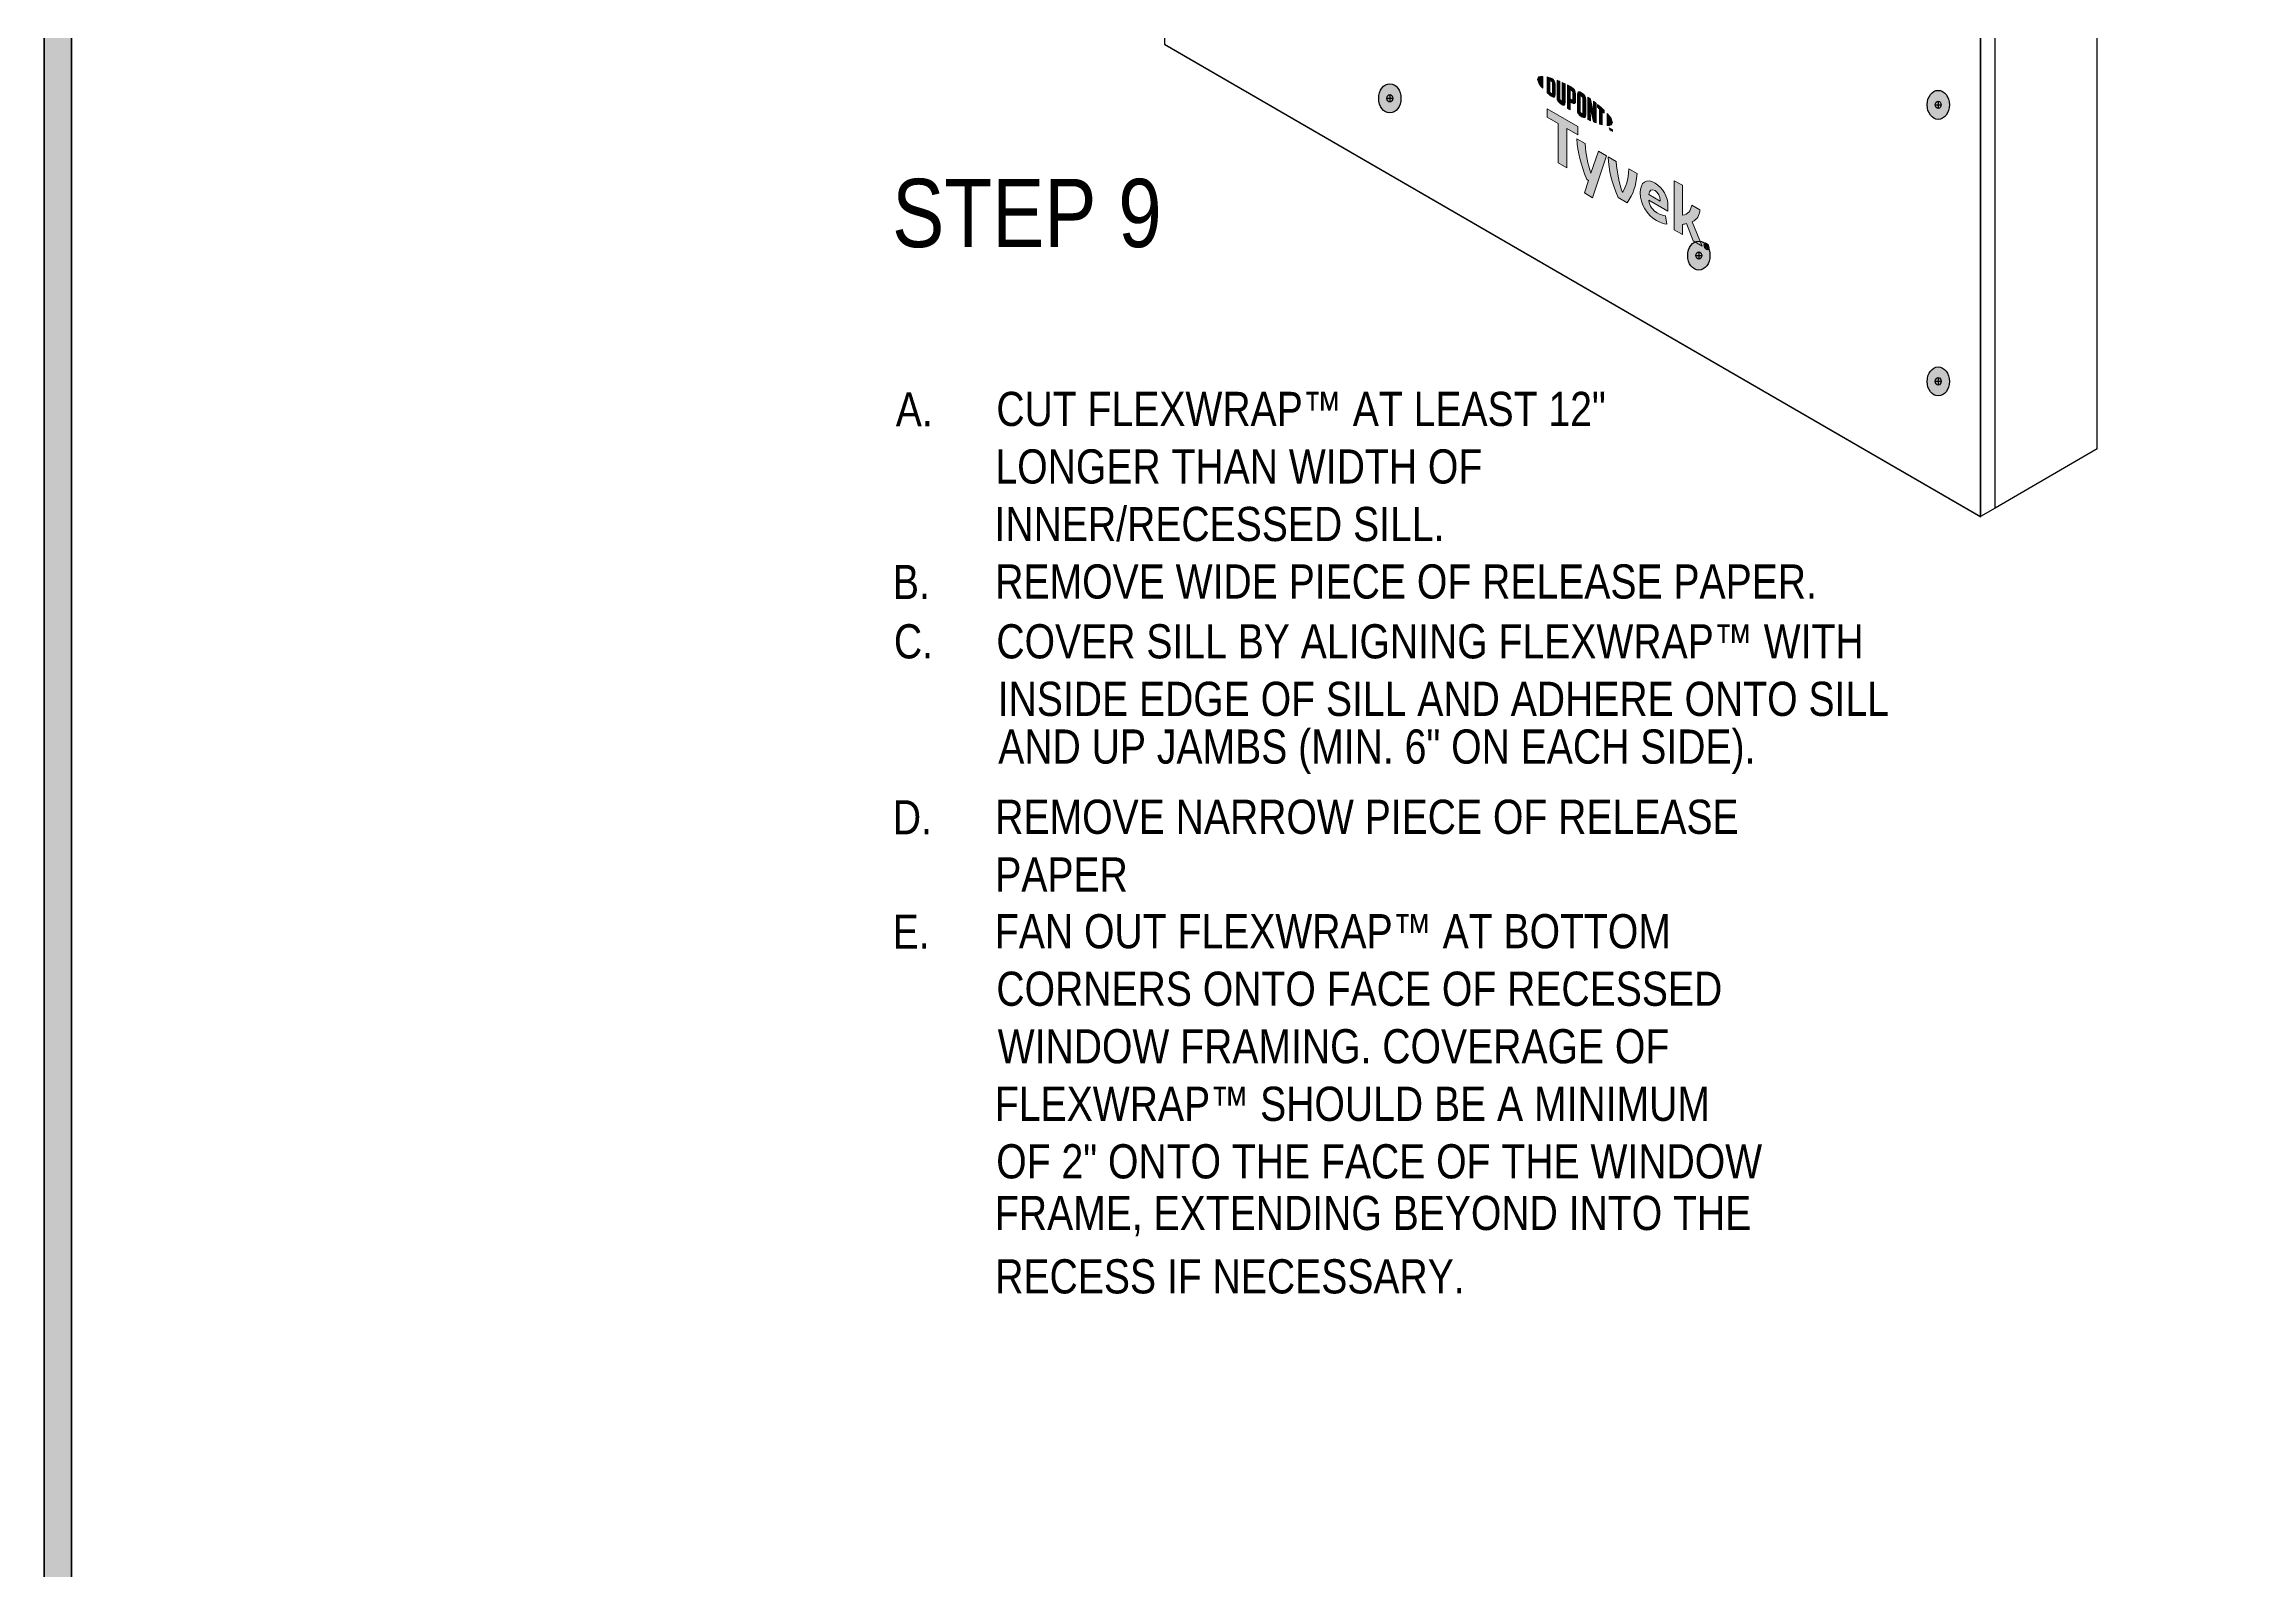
# Model space of a CAD drawing. Extents: x -1328 to 5679, y -4611 to 1603.
# Drawn here: x -1304 to -576, y 367 to 870 of the extents above; entities that cross this region are included whole.
import ezdxf

# ---------------------------------------------------------------- set-up
doc = ezdxf.new("R2010")
doc.units = 0
doc.header["$MEASUREMENT"] = 0
for name, color, linetype, lineweight in [('.ATI-TEXT_1', 7, 'Continuous', 0), ('G-ANNO-TTLB', 7, 'Continuous', 0), ('TYVEK', 7, 'Continuous', 0), ('X-REF - TRACED', 7, 'Continuous', 0)]:
    doc.layers.add(name, color=color, linetype=linetype, lineweight=lineweight)

# ---------------------------------------------------------------- blocks, each defined once
blk = doc.blocks.new('Block_27')
at = {"layer": '.ATI-TEXT_1', "char_height": 0.2, "attachment_point": 7}
for s, insert in [('\\C18;\\c0;\\FArial Narrow|b0|i0|c1;\\H11.251642;\\W1.000000;A.', (-1022.95, 743.99)), ('\\C18;\\c0;\\FArial Narrow|b0|i0|c1;\\H11.251642;\\W1.000000;CUT FLEXWRAP™ AT LEAST 12"', (-989.81, 743.99)), ('\\C18;\\c0;\\FArial Narrow|b0|i0|c1;\\H11.251642;\\W1.000000;LONGER THAN WIDTH OF', (-990.11, 725.03)), ('\\C18;\\c0;\\FArial Narrow|b0|i0|c1;\\H11.251642;\\W1.000000;INNER/RECESSED SILL.', (-990.42, 706.08)), ('\\C18;\\c0;\\FArial Narrow|b0|i0|c1;\\H11.251642;\\W1.000000;B.', (-1023.9, 687.13)), ('\\C18;\\c0;\\FArial Narrow|b0|i0|c1;\\H11.251642;\\W1.000000;REMOVE WIDE PIECE OF RELEASE PAPER.', (-990.18, 687.13)), ('\\C18;\\c0;\\FArial Narrow|b0|i0|c1;\\H11.251642;\\W1.000000;C.', (-1023.56, 667.42)), ('\\C18;\\c0;\\FArial Narrow|b0|i0|c1;\\H11.251642;\\W1.000000;COVER SILL BY ALIGNING FLEXWRAP™ WITH', (-989.81, 667.42)), ('\\C18;\\c0;\\FArial Narrow|b0|i0|c1;\\H11.251642;\\W1.000000;INSIDE EDGE OF SILL AND ADHERE ONTO SILL ', (-989.37, 648.47)), ('\\C18;\\c0;\\FArial Narrow|b0|i0|c1;\\H11.251642;\\W1.000000;AND UP JAMBS (MIN. 6" ON EACH SIDE).', (-989.19, 629.52)), ('\\C18;\\c0;\\FArial Narrow|b0|i0|c1;\\H11.251642;\\W1.000000;D.', (-1023.92, 609.61)), ('\\C18;\\c0;\\FArial Narrow|b0|i0|c1;\\H11.251642;\\W1.000000;REMOVE NARROW PIECE OF RELEASE', (-990.18, 609.61)), ('\\C18;\\c0;\\FArial Narrow|b0|i0|c1;\\H11.251642;\\W1.000000;PAPER', (-990.18, 590.76)), ('\\C18;\\c0;\\FArial Narrow|b0|i0|c1;\\H11.251642;\\W1.000000;E.', (-1023.97, 571.91)), ('\\C18;\\c0;\\FArial Narrow|b0|i0|c1;\\H11.251642;\\W1.000000;FAN OUT FLEXWRAP™ AT BOTTOM', (-990.28, 571.91)), ('\\C18;\\c0;\\FArial Narrow|b0|i0|c1;\\H11.251642;\\W1.000000;CORNERS ONTO FACE OF RECESSED', (-989.81, 552.96)), ('\\C18;\\c0;\\FArial Narrow|b0|i0|c1;\\H11.251642;\\W1.000000;WINDOW FRAMING. COVERAGE OF', (-989.37, 534.01)), ('\\C18;\\c0;\\FArial Narrow|b0|i0|c1;\\H11.251642;\\W1.000000;FLEXWRAP™ SHOULD BE A MINIMUM', (-990.28, 515.05)), ('\\C18;\\c0;\\FArial Narrow|b0|i0|c1;\\H11.251642;\\W1.000000;OF 2" ONTO THE FACE OF THE WINDOW', (-989.85, 496.1)), ('\\C18;\\c0;\\FArial Narrow|b0|i0|c1;\\H11.251642;\\W1.000000;FRAME, EXTENDING BEYOND INTO THE', (-990.28, 477.15)), ('\\C18;\\c0;\\FArial Narrow|b0|i0|c1;\\H11.251642;\\W1.000000;RECESS IF NECESSARY.', (-990.18, 458.2))]:
    blk.add_mtext(s, dxfattribs=dict(at, insert=insert))
blk = doc.blocks.new('Block_82')
at = {"layer": 'TYVEK', "true_color": 0x003b71, "transparency": 33554687}
h = blk.add_hatch(color=156, dxfattribs=at)
h.dxf.hatch_style = 2
edge = h.paths.add_edge_path()
edge.add_ellipse((-925.89, 1250.2), major_axis=(0, 4.78), ratio=0.766948, start_angle=0, end_angle=360)
h = blk.add_hatch(color=156, dxfattribs=at)
h.dxf.hatch_style = 2
edge = h.paths.add_edge_path()
edge.add_ellipse((-860.18, 1218.87), major_axis=(0, 4.78), ratio=0.766948, start_angle=0, end_angle=360)
h = blk.add_hatch(color=156, dxfattribs=at)
h.dxf.hatch_style = 2
edge = h.paths.add_edge_path()
edge.add_ellipse((-925.89, 1159.15), major_axis=(0, 4.78), ratio=0.766948, start_angle=0, end_angle=360)
h = blk.add_hatch(color=156, dxfattribs=at)
h.dxf.hatch_style = 2
edge = h.paths.add_edge_path()
edge.add_ellipse((-758.38, 1164.45), major_axis=(0, 4.78), ratio=0.766948, start_angle=0, end_angle=360)
h = blk.add_hatch(color=156, dxfattribs=at)
h.dxf.hatch_style = 2
edge = h.paths.add_edge_path()
edge.add_ellipse((-679.51, 1123.12), major_axis=(0, 4.78), ratio=0.766948, start_angle=0, end_angle=360)
h = blk.add_hatch(color=156, dxfattribs=at)
h.dxf.hatch_style = 2
edge = h.paths.add_edge_path()
edge.add_ellipse((-925.89, 1068.07), major_axis=(0, 4.78), ratio=0.766948, start_angle=0, end_angle=360)
h = blk.add_hatch(color=156, dxfattribs=at)
h.dxf.hatch_style = 2
edge = h.paths.add_edge_path()
edge.add_ellipse((-679.51, 1032.07), major_axis=(0, 4.78), ratio=0.766948, start_angle=0, end_angle=360)
h = blk.add_hatch(color=156, dxfattribs=at)
h.dxf.hatch_style = 2
edge = h.paths.add_edge_path()
edge.add_ellipse((-925.89, 977.02), major_axis=(0, 4.78), ratio=0.766948, start_angle=0, end_angle=360)
h = blk.add_hatch(color=156, dxfattribs=at)
h.dxf.hatch_style = 2
edge = h.paths.add_edge_path()
edge.add_ellipse((-679.51, 940.99), major_axis=(0, 4.78), ratio=0.766948, start_angle=0, end_angle=360)
h = blk.add_hatch(color=156, dxfattribs=at)
h.dxf.hatch_style = 2
edge = h.paths.add_edge_path()
edge.add_ellipse((-925.89, 885.91), major_axis=(0, 4.78), ratio=0.766948, start_angle=0, end_angle=360)
h = blk.add_hatch(color=156, dxfattribs=at)
h.dxf.hatch_style = 2
edge = h.paths.add_edge_path()
edge.add_ellipse((-860.18, 852.09), major_axis=(0, 4.78), ratio=0.766948, start_angle=0, end_angle=360)
h = blk.add_hatch(color=156, dxfattribs=at)
h.dxf.hatch_style = 2
edge = h.paths.add_edge_path()
edge.add_ellipse((-679.51, 849.94), major_axis=(0, 4.78), ratio=0.766948, start_angle=0, end_angle=360)
h = blk.add_hatch(color=156, dxfattribs=at)
h.dxf.hatch_style = 2
edge = h.paths.add_edge_path()
edge.add_ellipse((-758.38, 800.28), major_axis=(0, 4.78), ratio=0.766948, start_angle=0, end_angle=360)
h = blk.add_hatch(color=156, dxfattribs=at)
h.dxf.hatch_style = 2
edge = h.paths.add_edge_path()
edge.add_ellipse((-679.51, 758.83), major_axis=(0, 4.78), ratio=0.766948, start_angle=0, end_angle=360)
at = {"layer": 'TYVEK', "color": 18, "lineweight": 25, "true_color": 0x080808}
for p, q in [((-925.89, 1251.46), (-925.89, 1248.99)), ((-926.86, 1250.23), (-924.92, 1250.23)), ((-861.15, 1218.9), (-859.2, 1218.9)), ((-860.18, 1220.14), (-860.18, 1217.67)), ((-759.36, 1164.48), (-757.41, 1164.48)), ((-758.38, 1165.72), (-758.38, 1163.25)), ((-925.89, 1160.41), (-925.89, 1157.94)), ((-679.51, 1124.38), (-679.51, 1121.92)), ((-925.89, 1069.33), (-925.89, 1066.86)), ((-926.86, 1068.1), (-924.92, 1068.1)), ((-679.51, 1033.33), (-679.51, 1030.87)), ((-926.86, 977.05), (-924.92, 977.05)), ((-925.89, 978.28), (-925.89, 975.82)), ((-680.48, 941.02), (-678.53, 941.02)), ((-679.51, 942.26), (-679.51, 939.79)), ((-926.86, 885.94), (-924.92, 885.94)), ((-925.89, 887.18), (-925.89, 884.71)), ((-861.15, 852.12), (-859.2, 852.12)), ((-860.18, 853.35), (-860.18, 850.89)), ((-679.51, 851.21), (-679.51, 848.74)), ((-680.48, 849.97), (-678.53, 849.97)), ((-759.36, 800.31), (-757.41, 800.31)), ((-758.38, 801.54), (-758.38, 799.07)), ((-680.48, 758.86), (-678.53, 758.86)), ((-679.51, 760.1), (-679.51, 757.63))]:
    blk.add_line(p, q, dxfattribs=at)
at = {"layer": 'TYVEK', "color": 18, "lineweight": 25, "true_color": 0x000000}
blk.add_line((-680.48, 1123.15), (-678.53, 1123.15), dxfattribs=at)
at = {"layer": 'TYVEK', "color": 33, "lineweight": 25, "true_color": 0xcc9966}
for points in [[(-680.02, 1127.48)], [(-926.4, 1072.49)], [(-930.07, 1067.71)], [(-930.07, 976.69)], [(-926.4, 971.91)]]:
    blk.add_lwpolyline(points, dxfattribs=at)
at = {"layer": 'TYVEK', "color": 18, "lineweight": 25, "true_color": 0x000000}
for centre, major_axis, ratio in [((-925.89, 1250.2), (0, 4.78), 0.766948), ((-860.18, 1218.87), (0, 4.78), 0.766948), ((-925.89, 1159.15), (0, 4.78), 0.766948), ((-758.38, 1164.45), (0, 4.78), 0.766948), ((-679.51, 1123.12), (0, 4.78), 0.766948), ((-679.51, 1123.15), (0, 1.23), 0.788846), ((-925.89, 1068.07), (0, 4.78), 0.766948), ((-679.51, 1032.07), (0, 4.78), 0.766948), ((-925.89, 977.02), (0, 4.78), 0.766948), ((-679.51, 940.99), (0, 4.78), 0.766948), ((-925.89, 885.91), (0, 4.78), 0.766948), ((-860.18, 852.09), (0, 4.78), 0.766948), ((-679.51, 849.94), (0, 4.78), 0.766948), ((-758.38, 800.28), (0, 4.78), 0.766948), ((-679.51, 758.83), (0, 4.78), 0.766948)]:
    blk.add_ellipse(centre, major_axis=major_axis, ratio=ratio, dxfattribs=at)
at = {"layer": 'TYVEK', "color": 18, "lineweight": 25, "true_color": 0x080808}
for centre in [(-925.89, 1250.23), (-860.18, 1218.9), (-758.38, 1164.48), (-925.89, 1159.18), (-925.89, 1068.1), (-679.51, 1032.1), (-925.89, 977.05), (-679.51, 941.02), (-925.89, 885.94), (-860.18, 852.12), (-679.51, 849.97), (-758.38, 800.31), (-679.51, 758.86)]:
    blk.add_ellipse(centre, major_axis=(0, 1.23), ratio=0.788846, dxfattribs=at)
blk = doc.blocks.new('Block_401')
at = {"layer": 'X-REF - TRACED', "true_color": 0x848484, "transparency": 33554687}
h = blk.add_hatch(color=252, dxfattribs=at)
h.dxf.hatch_style = 2
edge = h.paths.add_edge_path()
edge.add_spline(control_points=[(-811.48, 858.35), (-811.48, 857.63), (-810.87, 856.6), (-809.8, 855.4), (-809.8, 855.4), (-809.8, 859.34), (-809.8, 859.34), (-810.87, 859.38), (-811.48, 859.06), (-811.48, 858.35)], knot_values=[0, 0, 0, 0, 1, 1, 1, 2, 2, 2, 3, 3, 3, 3], degree=3, periodic=0)
h = blk.add_hatch(color=252, dxfattribs=at)
h.dxf.hatch_style = 2
edge = h.paths.add_edge_path()
edge.add_spline(control_points=[(-806.6, 853.92), (-806.6, 853.61), (-806.76, 853.61), (-806.95, 853.71), (-807.09, 853.8), (-807.32, 853.99), (-807.51, 854.16), (-807.51, 854.16), (-807.51, 857.93), (-807.51, 857.93), (-807.32, 857.88), (-807.09, 857.81), (-806.95, 857.72), (-806.76, 857.61), (-806.6, 857.42), (-806.6, 857.12), (-806.6, 857.12), (-806.6, 853.92), (-806.6, 853.92)], knot_values=[0, 0, 0, 0, 1, 1, 1, 2, 2, 2, 3, 3, 3, 4, 4, 4, 5, 5, 5, 6, 6, 6, 6], degree=3, periodic=0)
edge = h.paths.add_edge_path()
edge.add_spline(control_points=[(-806.82, 858.64), (-807.12, 858.81), (-807.55, 858.95), (-808.33, 859.13), (-808.33, 859.13), (-808.33, 853.9), (-808.33, 853.9), (-807.64, 853.27), (-807.12, 852.83), (-806.82, 852.66), (-806.14, 852.26), (-805.75, 852.52), (-805.75, 853.29), (-805.75, 853.29), (-805.75, 856.76), (-805.75, 856.76), (-805.75, 857.53), (-806.14, 858.24), (-806.82, 858.64)], knot_values=[0, 0, 0, 0, 1, 1, 1, 2, 2, 2, 3, 3, 3, 4, 4, 4, 5, 5, 5, 6, 6, 6, 6], degree=3, periodic=0)
h = blk.add_hatch(color=252, dxfattribs=at)
h.dxf.hatch_style = 2
edge = h.paths.add_edge_path()
edge.add_spline(control_points=[(-803.36, 851.43), (-803.36, 851.13), (-803.45, 850.99), (-803.78, 851.23), (-804.1, 851.46), (-804.19, 851.67), (-804.19, 852.02), (-804.19, 852.02), (-804.19, 857.71), (-804.19, 857.71), (-804.4, 857.81), (-804.88, 858.01), (-805.08, 858.09), (-805.08, 858.09), (-805.08, 852.34), (-805.08, 852.34), (-805.08, 851.42), (-804.7, 850.84), (-803.78, 850.19), (-802.93, 849.59), (-802.42, 849.78), (-802.42, 850.8), (-802.42, 850.8), (-802.42, 856.88), (-802.42, 856.88), (-802.59, 856.97), (-803.17, 857.24), (-803.36, 857.33), (-803.36, 857.33), (-803.36, 851.43), (-803.36, 851.43)], knot_values=[0, 0, 0, 0, 1, 1, 1, 2, 2, 2, 3, 3, 3, 4, 4, 4, 5, 5, 5, 6, 6, 6, 7, 7, 7, 8, 8, 8, 9, 9, 9, 10, 10, 10, 10], degree=3, periodic=0)
h = blk.add_hatch(color=252, dxfattribs=at)
h.dxf.hatch_style = 2
edge = h.paths.add_edge_path()
edge.add_spline(control_points=[(-799.94, 851.96), (-799.94, 851.63), (-800.04, 851.52), (-800.42, 851.74), (-800.42, 851.74), (-800.75, 851.93), (-800.75, 851.93), (-800.75, 851.93), (-800.75, 854.95), (-800.75, 854.95), (-800.6, 854.87), (-800.52, 854.83), (-800.44, 854.78), (-800.02, 854.54), (-799.94, 854.31), (-799.94, 853.97), (-799.94, 853.97), (-799.94, 851.96), (-799.94, 851.96)], knot_values=[0, 0, 0, 0, 1, 1, 1, 2, 2, 2, 3, 3, 3, 4, 4, 4, 5, 5, 5, 6, 6, 6, 6], degree=3, periodic=0)
edge = h.paths.add_edge_path()
edge.add_spline(control_points=[(-800.38, 855.81), (-800.54, 855.91), (-801.14, 856.23), (-801.69, 856.51), (-801.69, 856.51), (-801.69, 848.85), (-801.69, 848.85), (-801.5, 848.73), (-801.01, 848.42), (-800.75, 848.26), (-800.75, 848.26), (-800.75, 850.86), (-800.75, 850.86), (-800.75, 850.86), (-800.38, 850.65), (-800.38, 850.65), (-799.4, 850.09), (-798.99, 850.36), (-798.99, 851.33), (-798.99, 851.33), (-798.99, 853.58), (-798.99, 853.58), (-798.99, 854.54), (-799.45, 855.28), (-800.38, 855.81)], knot_values=[0, 0, 0, 0, 1, 1, 1, 2, 2, 2, 3, 3, 3, 4, 4, 4, 5, 5, 5, 6, 6, 6, 7, 7, 7, 8, 8, 8, 8], degree=3, periodic=0)
h = blk.add_hatch(color=252, dxfattribs=at)
h.dxf.hatch_style = 2
edge = h.paths.add_edge_path()
edge.add_spline(control_points=[(-796.59, 847.35), (-796.59, 847.05), (-796.67, 846.94), (-797.01, 847.12), (-797.35, 847.31), (-797.44, 847.53), (-797.44, 847.84), (-797.44, 847.84), (-797.44, 852.61), (-797.44, 852.61), (-797.44, 852.93), (-797.35, 853.05), (-797.01, 852.84), (-796.67, 852.64), (-796.59, 852.42), (-796.59, 852.12), (-796.59, 852.12), (-796.59, 847.35), (-796.59, 847.35)], knot_values=[0, 0, 0, 0, 1, 1, 1, 2, 2, 2, 3, 3, 3, 4, 4, 4, 5, 5, 5, 6, 6, 6, 6], degree=3, periodic=0)
edge = h.paths.add_edge_path()
edge.add_spline(control_points=[(-797.01, 853.91), (-797.88, 854.46), (-798.39, 854.32), (-798.39, 853.31), (-798.39, 853.31), (-798.39, 848.3), (-798.39, 848.3), (-798.39, 847.24), (-797.92, 846.53), (-797.01, 846.05), (-796.11, 845.57), (-795.64, 845.69), (-795.64, 846.82), (-795.64, 846.82), (-795.64, 851.6), (-795.64, 851.6), (-795.64, 852.68), (-796.06, 853.31), (-797.01, 853.91)], knot_values=[0, 0, 0, 0, 1, 1, 1, 2, 2, 2, 3, 3, 3, 4, 4, 4, 5, 5, 5, 6, 6, 6, 6], degree=3, periodic=0)
h = blk.add_hatch(color=252, dxfattribs=at)
h.dxf.hatch_style = 2
edge = h.paths.add_edge_path()
edge.add_spline(control_points=[(-793.04, 847.35), (-793.04, 847.35), (-794.08, 851.84), (-794.08, 851.84), (-794.36, 852.05), (-794.7, 852.29), (-794.96, 852.47), (-794.96, 852.47), (-794.96, 845.13), (-794.96, 845.13), (-794.78, 845.04), (-794.31, 844.83), (-794.06, 844.72), (-794.06, 844.72), (-794.14, 849.09), (-794.14, 849.09), (-794.14, 849.09), (-793.04, 844.3), (-793.04, 844.3), (-792.8, 844.21), (-792.46, 844.08), (-792.23, 844), (-792.23, 844), (-792.23, 850.45), (-792.23, 850.45), (-792.47, 850.64), (-792.9, 850.97), (-793.1, 851.12), (-793.1, 851.12), (-793.04, 847.35), (-793.04, 847.35)], knot_values=[0, 0, 0, 0, 1, 1, 1, 2, 2, 2, 3, 3, 3, 4, 4, 4, 5, 5, 5, 6, 6, 6, 7, 7, 7, 8, 8, 8, 9, 9, 9, 10, 10, 10, 10], degree=3, periodic=0)
h = blk.add_hatch(color=252, dxfattribs=at)
h.dxf.hatch_style = 2
edge = h.paths.add_edge_path()
edge.add_spline(control_points=[(-791.77, 849.05), (-791.54, 848.87), (-791.31, 848.69), (-791.09, 848.5), (-791.09, 848.5), (-791.09, 843.62), (-791.09, 843.62), (-790.88, 843.56), (-790.5, 843.45), (-790.25, 843.39), (-790.25, 843.39), (-790.25, 847.79), (-790.25, 847.79), (-790, 847.57), (-789.77, 847.37), (-789.56, 847.18), (-789.56, 847.18), (-789.56, 848.12), (-789.56, 848.12), (-790.23, 848.77), (-790.94, 849.4), (-791.77, 850.08), (-791.77, 850.08), (-791.77, 849.05), (-791.77, 849.05)], knot_values=[0, 0, 0, 0, 1, 1, 1, 2, 2, 2, 3, 3, 3, 4, 4, 4, 5, 5, 5, 6, 6, 6, 7, 7, 7, 8, 8, 8, 8], degree=3, periodic=0)
h = blk.add_hatch(color=252, dxfattribs=at)
h.dxf.hatch_style = 2
edge = h.paths.add_edge_path()
edge.add_spline(control_points=[(-786.88, 844.14), (-786.88, 843.42), (-787.49, 843.1), (-788.56, 843.13), (-788.56, 843.13), (-788.56, 847.08), (-788.56, 847.08), (-787.49, 845.88), (-786.88, 844.86), (-786.88, 844.14)], knot_values=[0, 0, 0, 0, 1, 1, 1, 2, 2, 2, 3, 3, 3, 3], degree=3, periodic=0)
h = blk.add_hatch(color=252, dxfattribs=at)
h.dxf.hatch_style = 2
edge = h.paths.add_edge_path()
edge.add_spline(control_points=[(-787.37, 842.06), (-787.37, 842.06), (-787.27, 842), (-787.27, 842), (-787.27, 842), (-787.12, 841.64), (-787.12, 841.64), (-787.12, 841.64), (-786.97, 841.82), (-786.97, 841.82), (-786.97, 841.82), (-786.88, 841.77), (-786.88, 841.77), (-786.88, 841.77), (-786.88, 841.2), (-786.88, 841.2), (-786.88, 841.2), (-786.97, 841.25), (-786.97, 841.25), (-786.97, 841.25), (-786.97, 841.66), (-786.97, 841.66), (-786.97, 841.66), (-787.12, 841.47), (-787.12, 841.47), (-787.12, 841.47), (-787.13, 841.48), (-787.13, 841.48), (-787.13, 841.48), (-787.28, 841.84), (-787.28, 841.84), (-787.28, 841.84), (-787.28, 841.43), (-787.28, 841.43), (-787.28, 841.43), (-787.37, 841.49), (-787.37, 841.49), (-787.37, 841.49), (-787.37, 842.06), (-787.37, 842.06)], knot_values=[0, 0, 0, 0, 1, 1, 1, 2, 2, 2, 3, 3, 3, 4, 4, 4, 5, 5, 5, 6, 6, 6, 7, 7, 7, 8, 8, 8, 9, 9, 9, 10, 10, 10, 11, 11, 11, 12, 12, 12, 13, 13, 13, 13], degree=3, periodic=0)
edge = h.paths.add_edge_path()
edge.add_spline(control_points=[(-787.73, 842.16), (-787.73, 842.16), (-787.88, 842.25), (-787.88, 842.25), (-787.88, 842.25), (-787.88, 842.35), (-787.88, 842.35), (-787.88, 842.35), (-787.48, 842.12), (-787.48, 842.12), (-787.48, 842.12), (-787.48, 842.02), (-787.48, 842.02), (-787.48, 842.02), (-787.63, 842.11), (-787.63, 842.11), (-787.63, 842.11), (-787.63, 841.64), (-787.63, 841.64), (-787.63, 841.64), (-787.73, 841.69), (-787.73, 841.69), (-787.73, 841.69), (-787.73, 842.16), (-787.73, 842.16)], knot_values=[0, 0, 0, 0, 1, 1, 1, 2, 2, 2, 3, 3, 3, 4, 4, 4, 5, 5, 5, 6, 6, 6, 7, 7, 7, 8, 8, 8, 8], degree=3, periodic=0)
at = {"layer": 'X-REF - TRACED'}
for points, knots in [([(-811.48, 858.35), (-811.48, 857.63), (-810.87, 856.6), (-809.8, 855.4), (-809.8, 855.4), (-809.8, 859.34), (-809.8, 859.34), (-810.87, 859.38), (-811.48, 859.06), (-811.48, 858.35)], [0, 0, 0, 0, 1, 1, 1, 2, 2, 2, 3, 3, 3, 3]), ([(-806.82, 858.64), (-807.12, 858.81), (-807.55, 858.95), (-808.33, 859.13), (-808.33, 859.13), (-808.33, 853.9), (-808.33, 853.9), (-807.64, 853.27), (-807.12, 852.83), (-806.82, 852.66), (-806.14, 852.26), (-805.75, 852.52), (-805.75, 853.29), (-805.75, 853.29), (-805.75, 856.76), (-805.75, 856.76), (-805.75, 857.53), (-806.14, 858.24), (-806.82, 858.64)], [0, 0, 0, 0, 1, 1, 1, 2, 2, 2, 3, 3, 3, 4, 4, 4, 5, 5, 5, 6, 6, 6, 6]), ([(-806.6, 853.92), (-806.6, 853.61), (-806.76, 853.61), (-806.95, 853.71), (-807.09, 853.8), (-807.32, 853.99), (-807.51, 854.16), (-807.51, 854.16), (-807.51, 857.93), (-807.51, 857.93), (-807.32, 857.88), (-807.09, 857.81), (-806.95, 857.72), (-806.76, 857.61), (-806.6, 857.42), (-806.6, 857.12), (-806.6, 857.12), (-806.6, 853.92), (-806.6, 853.92)], [0, 0, 0, 0, 1, 1, 1, 2, 2, 2, 3, 3, 3, 4, 4, 4, 5, 5, 5, 6, 6, 6, 6]), ([(-803.36, 851.43), (-803.36, 851.13), (-803.45, 850.99), (-803.78, 851.23), (-804.1, 851.46), (-804.19, 851.67), (-804.19, 852.02), (-804.19, 852.02), (-804.19, 857.71), (-804.19, 857.71), (-804.4, 857.81), (-804.88, 858.01), (-805.08, 858.09), (-805.08, 858.09), (-805.08, 852.34), (-805.08, 852.34), (-805.08, 851.42), (-804.7, 850.84), (-803.78, 850.19), (-802.93, 849.59), (-802.42, 849.78), (-802.42, 850.8), (-802.42, 850.8), (-802.42, 856.88), (-802.42, 856.88), (-802.59, 856.97), (-803.17, 857.24), (-803.36, 857.33), (-803.36, 857.33), (-803.36, 851.43), (-803.36, 851.43)], [0, 0, 0, 0, 1, 1, 1, 2, 2, 2, 3, 3, 3, 4, 4, 4, 5, 5, 5, 6, 6, 6, 7, 7, 7, 8, 8, 8, 9, 9, 9, 10, 10, 10, 10]), ([(-800.38, 855.81), (-800.54, 855.91), (-801.14, 856.23), (-801.69, 856.51), (-801.69, 856.51), (-801.69, 848.85), (-801.69, 848.85), (-801.5, 848.73), (-801.01, 848.42), (-800.75, 848.26), (-800.75, 848.26), (-800.75, 850.86), (-800.75, 850.86), (-800.75, 850.86), (-800.38, 850.65), (-800.38, 850.65), (-799.4, 850.09), (-798.99, 850.36), (-798.99, 851.33), (-798.99, 851.33), (-798.99, 853.58), (-798.99, 853.58), (-798.99, 854.54), (-799.45, 855.28), (-800.38, 855.81)], [0, 0, 0, 0, 1, 1, 1, 2, 2, 2, 3, 3, 3, 4, 4, 4, 5, 5, 5, 6, 6, 6, 7, 7, 7, 8, 8, 8, 8]), ([(-799.94, 851.96), (-799.94, 851.63), (-800.04, 851.52), (-800.42, 851.74), (-800.42, 851.74), (-800.75, 851.93), (-800.75, 851.93), (-800.75, 851.93), (-800.75, 854.95), (-800.75, 854.95), (-800.6, 854.87), (-800.52, 854.83), (-800.44, 854.78), (-800.02, 854.54), (-799.94, 854.31), (-799.94, 853.97), (-799.94, 853.97), (-799.94, 851.96), (-799.94, 851.96)], [0, 0, 0, 0, 1, 1, 1, 2, 2, 2, 3, 3, 3, 4, 4, 4, 5, 5, 5, 6, 6, 6, 6]), ([(-797.01, 853.91), (-797.88, 854.46), (-798.39, 854.32), (-798.39, 853.31), (-798.39, 853.31), (-798.39, 848.3), (-798.39, 848.3), (-798.39, 847.24), (-797.92, 846.53), (-797.01, 846.05), (-796.11, 845.57), (-795.64, 845.69), (-795.64, 846.82), (-795.64, 846.82), (-795.64, 851.6), (-795.64, 851.6), (-795.64, 852.68), (-796.06, 853.31), (-797.01, 853.91)], [0, 0, 0, 0, 1, 1, 1, 2, 2, 2, 3, 3, 3, 4, 4, 4, 5, 5, 5, 6, 6, 6, 6]), ([(-796.59, 847.35), (-796.59, 847.05), (-796.67, 846.94), (-797.01, 847.12), (-797.35, 847.31), (-797.44, 847.53), (-797.44, 847.84), (-797.44, 847.84), (-797.44, 852.61), (-797.44, 852.61), (-797.44, 852.93), (-797.35, 853.05), (-797.01, 852.84), (-796.67, 852.64), (-796.59, 852.42), (-796.59, 852.12), (-796.59, 852.12), (-796.59, 847.35), (-796.59, 847.35)], [0, 0, 0, 0, 1, 1, 1, 2, 2, 2, 3, 3, 3, 4, 4, 4, 5, 5, 5, 6, 6, 6, 6]), ([(-793.04, 847.35), (-793.04, 847.35), (-794.08, 851.84), (-794.08, 851.84), (-794.36, 852.05), (-794.7, 852.29), (-794.96, 852.47), (-794.96, 852.47), (-794.96, 845.13), (-794.96, 845.13), (-794.78, 845.04), (-794.31, 844.83), (-794.06, 844.72), (-794.06, 844.72), (-794.14, 849.09), (-794.14, 849.09), (-794.14, 849.09), (-793.04, 844.3), (-793.04, 844.3), (-792.8, 844.21), (-792.46, 844.08), (-792.23, 844), (-792.23, 844), (-792.23, 850.45), (-792.23, 850.45), (-792.47, 850.64), (-792.9, 850.97), (-793.1, 851.12), (-793.1, 851.12), (-793.04, 847.35), (-793.04, 847.35)], [0, 0, 0, 0, 1, 1, 1, 2, 2, 2, 3, 3, 3, 4, 4, 4, 5, 5, 5, 6, 6, 6, 7, 7, 7, 8, 8, 8, 9, 9, 9, 10, 10, 10, 10]), ([(-791.77, 849.05), (-791.54, 848.87), (-791.31, 848.69), (-791.09, 848.5), (-791.09, 848.5), (-791.09, 843.62), (-791.09, 843.62), (-790.88, 843.56), (-790.5, 843.45), (-790.25, 843.39), (-790.25, 843.39), (-790.25, 847.79), (-790.25, 847.79), (-790, 847.57), (-789.77, 847.37), (-789.56, 847.18), (-789.56, 847.18), (-789.56, 848.12), (-789.56, 848.12), (-790.23, 848.77), (-790.94, 849.4), (-791.77, 850.08), (-791.77, 850.08), (-791.77, 849.05), (-791.77, 849.05)], [0, 0, 0, 0, 1, 1, 1, 2, 2, 2, 3, 3, 3, 4, 4, 4, 5, 5, 5, 6, 6, 6, 7, 7, 7, 8, 8, 8, 8]), ([(-786.88, 844.14), (-786.88, 843.42), (-787.49, 843.1), (-788.56, 843.13), (-788.56, 843.13), (-788.56, 847.08), (-788.56, 847.08), (-787.49, 845.88), (-786.88, 844.86), (-786.88, 844.14)], [0, 0, 0, 0, 1, 1, 1, 2, 2, 2, 3, 3, 3, 3]), ([(-787.73, 842.16), (-787.73, 842.16), (-787.88, 842.25), (-787.88, 842.25), (-787.88, 842.25), (-787.88, 842.35), (-787.88, 842.35), (-787.88, 842.35), (-787.48, 842.12), (-787.48, 842.12), (-787.48, 842.12), (-787.48, 842.02), (-787.48, 842.02), (-787.48, 842.02), (-787.63, 842.11), (-787.63, 842.11), (-787.63, 842.11), (-787.63, 841.64), (-787.63, 841.64), (-787.63, 841.64), (-787.73, 841.69), (-787.73, 841.69), (-787.73, 841.69), (-787.73, 842.16), (-787.73, 842.16)], [0, 0, 0, 0, 1, 1, 1, 2, 2, 2, 3, 3, 3, 4, 4, 4, 5, 5, 5, 6, 6, 6, 7, 7, 7, 8, 8, 8, 8]), ([(-787.37, 842.06), (-787.37, 842.06), (-787.27, 842), (-787.27, 842), (-787.27, 842), (-787.12, 841.64), (-787.12, 841.64), (-787.12, 841.64), (-786.97, 841.82), (-786.97, 841.82), (-786.97, 841.82), (-786.88, 841.77), (-786.88, 841.77), (-786.88, 841.77), (-786.88, 841.2), (-786.88, 841.2), (-786.88, 841.2), (-786.97, 841.25), (-786.97, 841.25), (-786.97, 841.25), (-786.97, 841.66), (-786.97, 841.66), (-786.97, 841.66), (-787.12, 841.47), (-787.12, 841.47), (-787.12, 841.47), (-787.13, 841.48), (-787.13, 841.48), (-787.13, 841.48), (-787.28, 841.84), (-787.28, 841.84), (-787.28, 841.84), (-787.28, 841.43), (-787.28, 841.43), (-787.28, 841.43), (-787.37, 841.49), (-787.37, 841.49), (-787.37, 841.49), (-787.37, 842.06), (-787.37, 842.06)], [0, 0, 0, 0, 1, 1, 1, 2, 2, 2, 3, 3, 3, 4, 4, 4, 5, 5, 5, 6, 6, 6, 7, 7, 7, 8, 8, 8, 9, 9, 9, 10, 10, 10, 11, 11, 11, 12, 12, 12, 13, 13, 13, 13])]:
    blk.add_open_spline(points, degree=3, knots=knots, dxfattribs=at)
blk = doc.blocks.new('Block_405')
at = {"layer": 'X-REF - TRACED', "true_color": 0x848484, "transparency": 33554687}
h = blk.add_hatch(color=252, dxfattribs=at)
h.dxf.hatch_style = 2
h.paths.add_polyline_path([(-798.23, 842.81), (-808.33, 848.65), (-808.33, 845.9), (-804.68, 843.8), (-804.68, 830.8), (-801.87, 829.18), (-801.87, 842.18), (-798.23, 840.07)])
h = blk.add_hatch(color=252, dxfattribs=at)
h.dxf.hatch_style = 2
edge = h.paths.add_edge_path()
edge.add_spline(control_points=[(-781.44, 828.87), (-781.61, 825.13), (-782.36, 822.95), (-783.52, 821.08), (-784.63, 824.26), (-785.36, 827.29), (-785.57, 831.26), (-785.57, 831.26), (-788.3, 832.83), (-788.3, 832.83), (-788.01, 828.14), (-787.12, 824.73), (-785.01, 819.44), (-785.01, 819.44), (-782, 817.71), (-782, 817.71), (-779.97, 820.6), (-779.12, 823.01), (-778.73, 827.31), (-778.73, 827.31), (-781.44, 828.87), (-781.44, 828.87)], knot_values=[0, 0, 0, 0, 1, 1, 1, 2, 2, 2, 3, 3, 3, 4, 4, 4, 5, 5, 5, 6, 6, 6, 7, 7, 7, 7], degree=3, periodic=0)
h = blk.add_hatch(color=252, dxfattribs=at)
h.dxf.hatch_style = 2
edge = h.paths.add_edge_path()
edge.add_spline(control_points=[(-774.87, 820.42), (-774.87, 820.42), (-771.14, 818.27), (-771.14, 818.27), (-771.14, 818.27), (-771.14, 818.54), (-771.14, 818.54), (-771.14, 819.8), (-771.73, 821.06), (-772.81, 821.68), (-773.94, 822.34), (-774.69, 821.85), (-774.87, 820.42)], knot_values=[0, 0, 0, 0, 1, 1, 1, 2, 2, 2, 3, 3, 3, 4, 4, 4, 4], degree=3, periodic=0)
edge = h.paths.add_edge_path()
edge.add_spline(control_points=[(-768.92, 810.65), (-769.79, 810.7), (-771.06, 811.12), (-772.36, 811.87), (-775.51, 813.69), (-777.67, 817.23), (-777.67, 820.96), (-777.67, 824.54), (-775.69, 825.82), (-772.81, 824.16), (-770.24, 822.67), (-768.55, 819.61), (-768.55, 816.6), (-768.55, 815.92), (-768.59, 815.36), (-768.63, 814.93), (-768.63, 814.93), (-774.83, 818.51), (-774.83, 818.51), (-774.57, 816.57), (-773.65, 815.22), (-772.08, 814.32), (-771.12, 813.76), (-770.2, 813.48), (-769.35, 813.4), (-769.35, 813.4), (-768.92, 810.65), (-768.92, 810.65)], knot_values=[0, 0, 0, 0, 1, 1, 1, 2, 2, 2, 3, 3, 3, 4, 4, 4, 5, 5, 5, 6, 6, 6, 7, 7, 7, 8, 8, 8, 9, 9, 9, 9], degree=3, periodic=0)
h = blk.add_hatch(color=252, dxfattribs=at)
h.dxf.hatch_style = 2
edge = h.paths.add_edge_path()
edge.add_spline(control_points=[(-760.53, 811.45), (-760.53, 811.45), (-757.27, 803.43), (-757.27, 803.43), (-757.27, 803.43), (-760.21, 805.13), (-760.21, 805.13), (-760.21, 805.13), (-762.47, 810.82), (-762.47, 810.82), (-762.88, 810.72), (-763.31, 810.63), (-763.78, 810.56), (-763.78, 810.56), (-763.78, 807.19), (-763.78, 807.19), (-763.78, 807.19), (-766.49, 808.75), (-766.49, 808.75), (-766.49, 808.75), (-766.49, 824.87), (-766.49, 824.87), (-766.49, 824.87), (-763.78, 823.47), (-763.78, 823.47), (-763.78, 823.47), (-763.78, 813.55), (-763.78, 813.55), (-761.94, 813.86), (-761.04, 814.91), (-760.72, 816.91), (-760.72, 816.91), (-758.04, 815.36), (-758.04, 815.36), (-758.1, 813.46), (-758.96, 812.23), (-760.53, 811.45)], knot_values=[0, 0, 0, 0, 1, 1, 1, 2, 2, 2, 3, 3, 3, 4, 4, 4, 5, 5, 5, 6, 6, 6, 7, 7, 7, 8, 8, 8, 9, 9, 9, 10, 10, 10, 11, 11, 11, 12, 12, 12, 12], degree=3, periodic=0)
at = {"layer": 'X-REF - TRACED'}
blk.add_lwpolyline([(-798.23, 842.81), (-808.33, 848.65), (-808.33, 845.9), (-804.68, 843.8), (-804.68, 830.8), (-801.87, 829.18), (-801.87, 842.18), (-798.23, 840.07)], close=True, dxfattribs=at)
for points, knots in [([(-781.44, 828.87), (-781.61, 825.13), (-782.36, 822.95), (-783.52, 821.08), (-784.63, 824.26), (-785.36, 827.29), (-785.57, 831.26), (-785.57, 831.26), (-788.3, 832.83), (-788.3, 832.83), (-788.01, 828.14), (-787.12, 824.73), (-785.01, 819.44), (-785.01, 819.44), (-782, 817.71), (-782, 817.71), (-779.97, 820.6), (-779.12, 823.01), (-778.73, 827.31), (-778.73, 827.31), (-781.44, 828.87), (-781.44, 828.87)], [0, 0, 0, 0, 1, 1, 1, 2, 2, 2, 3, 3, 3, 4, 4, 4, 5, 5, 5, 6, 6, 6, 7, 7, 7, 7]), ([(-768.92, 810.65), (-769.79, 810.7), (-771.06, 811.12), (-772.36, 811.87), (-775.51, 813.69), (-777.67, 817.23), (-777.67, 820.96), (-777.67, 824.54), (-775.69, 825.82), (-772.81, 824.16), (-770.24, 822.67), (-768.55, 819.61), (-768.55, 816.6), (-768.55, 815.92), (-768.59, 815.36), (-768.63, 814.93), (-768.63, 814.93), (-774.83, 818.51), (-774.83, 818.51), (-774.57, 816.57), (-773.65, 815.22), (-772.08, 814.32), (-771.12, 813.76), (-770.2, 813.48), (-769.35, 813.4), (-769.35, 813.4), (-768.92, 810.65), (-768.92, 810.65)], [0, 0, 0, 0, 1, 1, 1, 2, 2, 2, 3, 3, 3, 4, 4, 4, 5, 5, 5, 6, 6, 6, 7, 7, 7, 8, 8, 8, 9, 9, 9, 9]), ([(-774.87, 820.42), (-774.87, 820.42), (-771.14, 818.27), (-771.14, 818.27), (-771.14, 818.27), (-771.14, 818.54), (-771.14, 818.54), (-771.14, 819.8), (-771.73, 821.06), (-772.81, 821.68), (-773.94, 822.34), (-774.69, 821.85), (-774.87, 820.42)], [0, 0, 0, 0, 1, 1, 1, 2, 2, 2, 3, 3, 3, 4, 4, 4, 4]), ([(-760.53, 811.45), (-760.53, 811.45), (-757.27, 803.43), (-757.27, 803.43), (-757.27, 803.43), (-760.21, 805.13), (-760.21, 805.13), (-760.21, 805.13), (-762.47, 810.82), (-762.47, 810.82), (-762.88, 810.72), (-763.31, 810.63), (-763.78, 810.56), (-763.78, 810.56), (-763.78, 807.19), (-763.78, 807.19), (-763.78, 807.19), (-766.49, 808.75), (-766.49, 808.75), (-766.49, 808.75), (-766.49, 824.87), (-766.49, 824.87), (-766.49, 824.87), (-763.78, 823.47), (-763.78, 823.47), (-763.78, 823.47), (-763.78, 813.55), (-763.78, 813.55), (-761.94, 813.86), (-761.04, 814.91), (-760.72, 816.91), (-760.72, 816.91), (-758.04, 815.36), (-758.04, 815.36), (-758.1, 813.46), (-758.96, 812.23), (-760.53, 811.45)], [0, 0, 0, 0, 1, 1, 1, 2, 2, 2, 3, 3, 3, 4, 4, 4, 5, 5, 5, 6, 6, 6, 7, 7, 7, 8, 8, 8, 9, 9, 9, 10, 10, 10, 11, 11, 11, 12, 12, 12, 12])]:
    blk.add_open_spline(points, degree=3, knots=knots, dxfattribs=at)
blk = doc.blocks.new('Block_404')
at = {"layer": 'X-REF - TRACED', "true_color": 0x848484, "transparency": 33554687}
h = blk.add_hatch(color=252, dxfattribs=at)
h.dxf.hatch_style = 2
edge = h.paths.add_edge_path()
edge.add_spline(control_points=[(-791.49, 834.67), (-791.49, 834.67), (-793.92, 827.43), (-793.92, 827.43), (-794.95, 830.46), (-795.62, 833.39), (-795.83, 837.18), (-795.83, 837.18), (-798.56, 838.75), (-798.56, 838.75), (-798.26, 834.06), (-797.38, 830.65), (-795.26, 825.36), (-795.26, 825.36), (-794.72, 825.05), (-794.72, 825.05), (-794.72, 825.05), (-796.1, 820.91), (-796.1, 820.91), (-796.1, 820.91), (-793.4, 819.34), (-793.4, 819.34), (-793.4, 819.34), (-788.78, 833.11), (-788.78, 833.11), (-788.78, 833.11), (-791.49, 834.67), (-791.49, 834.67)], knot_values=[0, 0, 0, 0, 1, 1, 1, 2, 2, 2, 3, 3, 3, 4, 4, 4, 5, 5, 5, 6, 6, 6, 7, 7, 7, 8, 8, 8, 9, 9, 9, 9], degree=3, periodic=0)
at = {"layer": 'X-REF - TRACED'}
blk.add_open_spline([(-791.49, 834.67), (-791.49, 834.67), (-793.92, 827.43), (-793.92, 827.43), (-794.95, 830.46), (-795.62, 833.39), (-795.83, 837.18), (-795.83, 837.18), (-798.56, 838.75), (-798.56, 838.75), (-798.26, 834.06), (-797.38, 830.65), (-795.26, 825.36), (-795.26, 825.36), (-794.72, 825.05), (-794.72, 825.05), (-794.72, 825.05), (-796.1, 820.91), (-796.1, 820.91), (-796.1, 820.91), (-793.4, 819.34), (-793.4, 819.34), (-793.4, 819.34), (-788.78, 833.11), (-788.78, 833.11), (-788.78, 833.11), (-791.49, 834.67), (-791.49, 834.67)], degree=3, knots=[0, 0, 0, 0, 1, 1, 1, 2, 2, 2, 3, 3, 3, 4, 4, 4, 5, 5, 5, 6, 6, 6, 7, 7, 7, 8, 8, 8, 9, 9, 9, 9], dxfattribs=at)
blk.add_blockref('Block_405', (0, 0), dxfattribs=at)
blk = doc.blocks.new('Block_406')
at = {"layer": 'X-REF - TRACED', "true_color": 0x848484, "transparency": 33554687}
h = blk.add_hatch(color=252, dxfattribs=at)
h.dxf.hatch_style = 2
edge = h.paths.add_edge_path()
edge.add_spline(control_points=[(-755.97, 803.74), (-755.97, 803.74), (-755.97, 803.45), (-755.97, 803.45), (-755.97, 803.45), (-755.86, 803.38), (-755.86, 803.38), (-755.75, 803.32), (-755.7, 803.32), (-755.7, 803.43), (-755.7, 803.54), (-755.75, 803.61), (-755.86, 803.68), (-755.86, 803.68), (-755.97, 803.74), (-755.97, 803.74)], knot_values=[0, 0, 0, 0, 1, 1, 1, 2, 2, 2, 3, 3, 3, 4, 4, 4, 5, 5, 5, 5], degree=3, periodic=0)
edge = h.paths.add_edge_path()
edge.add_spline(control_points=[(-756.17, 804.04), (-756.17, 804.04), (-755.86, 803.86), (-755.86, 803.86), (-755.63, 803.73), (-755.51, 803.53), (-755.51, 803.32), (-755.51, 803.18), (-755.57, 803.11), (-755.68, 803.13), (-755.62, 802.96), (-755.55, 802.8), (-755.45, 802.61), (-755.45, 802.61), (-755.68, 802.74), (-755.68, 802.74), (-755.76, 802.91), (-755.82, 803.05), (-755.87, 803.2), (-755.87, 803.2), (-755.97, 803.26), (-755.97, 803.26), (-755.97, 803.26), (-755.97, 802.91), (-755.97, 802.91), (-755.97, 802.91), (-756.17, 803.02), (-756.17, 803.02), (-756.17, 803.02), (-756.17, 804.04), (-756.17, 804.04)], knot_values=[0, 0, 0, 0, 1, 1, 1, 2, 2, 2, 3, 3, 3, 4, 4, 4, 5, 5, 5, 6, 6, 6, 7, 7, 7, 8, 8, 8, 9, 9, 9, 10, 10, 10, 10], degree=3, periodic=0)
edge = h.paths.add_edge_path()
edge.add_spline(control_points=[(-755.85, 804.12), (-756.28, 804.36), (-756.52, 804.22), (-756.52, 803.72), (-756.52, 803.2), (-756.28, 802.79), (-755.85, 802.54), (-755.43, 802.29), (-755.18, 802.43), (-755.18, 802.94), (-755.18, 803.45), (-755.43, 803.87), (-755.85, 804.12)], knot_values=[0, 0, 0, 0, 1, 1, 1, 2, 2, 2, 3, 3, 3, 4, 4, 4, 4], degree=3, periodic=0)
edge = h.paths.add_edge_path()
edge.add_spline(control_points=[(-755.85, 804.32), (-755.33, 804.02), (-754.98, 803.43), (-754.98, 802.82), (-754.98, 802.22), (-755.33, 802.04), (-755.85, 802.34), (-756.38, 802.65), (-756.72, 803.23), (-756.72, 803.83), (-756.72, 804.44), (-756.38, 804.63), (-755.85, 804.32)], knot_values=[0, 0, 0, 0, 1, 1, 1, 2, 2, 2, 3, 3, 3, 4, 4, 4, 4], degree=3, periodic=0)
at = {"layer": 'X-REF - TRACED'}
for points, knots in [([(-755.85, 804.32), (-755.33, 804.02), (-754.98, 803.43), (-754.98, 802.82), (-754.98, 802.22), (-755.33, 802.04), (-755.85, 802.34), (-756.38, 802.65), (-756.72, 803.23), (-756.72, 803.83), (-756.72, 804.44), (-756.38, 804.63), (-755.85, 804.32)], [0, 0, 0, 0, 1, 1, 1, 2, 2, 2, 3, 3, 3, 4, 4, 4, 4]), ([(-755.85, 804.12), (-756.28, 804.36), (-756.52, 804.22), (-756.52, 803.72), (-756.52, 803.2), (-756.28, 802.79), (-755.85, 802.54), (-755.43, 802.29), (-755.18, 802.43), (-755.18, 802.94), (-755.18, 803.45), (-755.43, 803.87), (-755.85, 804.12)], [0, 0, 0, 0, 1, 1, 1, 2, 2, 2, 3, 3, 3, 4, 4, 4, 4]), ([(-756.17, 804.04), (-756.17, 804.04), (-755.86, 803.86), (-755.86, 803.86), (-755.63, 803.73), (-755.51, 803.53), (-755.51, 803.32), (-755.51, 803.18), (-755.57, 803.11), (-755.68, 803.13), (-755.62, 802.96), (-755.55, 802.8), (-755.45, 802.61), (-755.45, 802.61), (-755.68, 802.74), (-755.68, 802.74), (-755.76, 802.91), (-755.82, 803.05), (-755.87, 803.2), (-755.87, 803.2), (-755.97, 803.26), (-755.97, 803.26), (-755.97, 803.26), (-755.97, 802.91), (-755.97, 802.91), (-755.97, 802.91), (-756.17, 803.02), (-756.17, 803.02), (-756.17, 803.02), (-756.17, 804.04), (-756.17, 804.04)], [0, 0, 0, 0, 1, 1, 1, 2, 2, 2, 3, 3, 3, 4, 4, 4, 5, 5, 5, 6, 6, 6, 7, 7, 7, 8, 8, 8, 9, 9, 9, 10, 10, 10, 10]), ([(-755.97, 803.74), (-755.97, 803.74), (-755.97, 803.45), (-755.97, 803.45), (-755.97, 803.45), (-755.86, 803.38), (-755.86, 803.38), (-755.75, 803.32), (-755.7, 803.32), (-755.7, 803.43), (-755.7, 803.54), (-755.75, 803.61), (-755.86, 803.68), (-755.86, 803.68), (-755.97, 803.74), (-755.97, 803.74)], [0, 0, 0, 0, 1, 1, 1, 2, 2, 2, 3, 3, 3, 4, 4, 4, 5, 5, 5, 5])]:
    blk.add_open_spline(points, degree=3, knots=knots, dxfattribs=at)
blk = doc.blocks.new('Block_403')
at = {"layer": 'X-REF - TRACED'}
for name in ['Block_404', 'Block_406']:
    blk.add_blockref(name, (0, 0), dxfattribs=at)
blk = doc.blocks.new('Block_402')
at = {"layer": 'X-REF - TRACED'}
blk.add_blockref('Block_403', (0, 0), dxfattribs=at)
blk = doc.blocks.new('Block_400')
at = {"layer": 'X-REF - TRACED'}
for name in ['Block_401', 'Block_402']:
    blk.add_blockref(name, (0, 0), dxfattribs=at)

msp = doc.modelspace()

# ---------------------------------------------------------------- hatches: boundary and pattern name
at = {"layer": 'G-ANNO-TTLB', "true_color": 0xff00ff, "transparency": 33554687}
h = msp.add_hatch(color=6, dxfattribs=at)
edge = h.paths.add_edge_path()
edge.add_spline(control_points=[(1626, -853.91), (1626, -853.91), (-1303.52, -853.91), (-1303.52, -853.91), (-1303.52, -853.91), (-1303.52, 1603.09), (-1303.52, 1603.09), (-1303.52, 1603.09), (1626, 1603.09), (1626, 1603.09), (1626, 1603.09), (1626, -853.91), (1626, -853.91)], knot_values=[0, 0, 0, 0, 1, 1, 1, 2, 2, 2, 3, 3, 3, 4, 4, 4, 4], degree=3, periodic=0)
edge = h.paths.add_edge_path()
edge.add_spline(control_points=[(-1294.52, 1594.09), (-1294.52, 1594.09), (-1294.52, -844.91), (-1294.52, -844.91), (-1294.52, -844.91), (1617, -844.91), (1617, -844.91), (1617, -844.91), (1617, 1594.09), (1617, 1594.09), (1617, 1594.09), (-1294.52, 1594.09), (-1294.52, 1594.09)], knot_values=[0, 0, 0, 0, 1, 1, 1, 2, 2, 2, 3, 3, 3, 4, 4, 4, 4], degree=3, periodic=0)
edge.add_line((-1294.52, 1594.09), (-1294.52, 1594.09))

# ---------------------------------------------------------------- linework, layer by layer
at = {"layer": 'G-ANNO-TTLB', "color": 6, "lineweight": 50, "true_color": 0xff00ff}
for p, q in [((-1303.52, 1603.09), (-1303.52, -853.91)), ((-1294.52, 1594.09), (-1294.52, -844.91)), ((-1294.52, -844.91), (-1294.52, 1594.09))]:
    msp.add_line(p, q, dxfattribs=at)
at = {"layer": 'G-ANNO-TTLB'}
for points in [[(1626, -853.91), (1626, -853.91), (-1303.52, -853.91), (-1303.52, -853.91), (-1303.52, -853.91), (-1303.52, 1603.09), (-1303.52, 1603.09), (-1303.52, 1603.09), (1626, 1603.09), (1626, 1603.09), (1626, 1603.09), (1626, -853.91), (1626, -853.91)], [(-1294.52, 1594.09), (-1294.52, 1594.09), (-1294.52, -844.91), (-1294.52, -844.91), (-1294.52, -844.91), (1617, -844.91), (1617, -844.91), (1617, -844.91), (1617, 1594.09), (1617, 1594.09), (1617, 1594.09), (-1294.52, 1594.09), (-1294.52, 1594.09)]]:
    msp.add_open_spline(points, degree=3, knots=[0, 0, 0, 0, 1, 1, 1, 2, 2, 2, 3, 3, 3, 4, 4, 4, 4], dxfattribs=at)
at = {"layer": 'TYVEK', "color": 33, "lineweight": 25, "true_color": 0xcc9966}
for q in [(-627.12, 1161.09), (-660.74, 717.1)]:
    msp.add_line((-627.12, 736.67), q, dxfattribs=at)
at = {"layer": 'TYVEK', "color": 2, "lineweight": 25, "true_color": 0xffff00}
for p, q in [((-665.55, 1138.74), (-665.55, 714.32)), ((-660.74, 717.1), (-660.74, 1054)), ((-934.38, 994.29), (-934.38, 869.95)), ((-665.55, 714.32), (-665.55, 882.58)), ((-665.55, 882.58), (-665.55, 714.32)), ((-934.38, 869.95), (-665.55, 714.32)), ((-660.74, 717.1), (-665.55, 714.32))]:
    msp.add_line(p, q, dxfattribs=at)
at = {"layer": 'TYVEK', "color": 18, "lineweight": 25, "true_color": 0x000000}
for p, q in [((-665.55, 1138.74), (-665.55, 714.32)), ((-934.3, 869.88), (-665.47, 714.25))]:
    msp.add_line(p, q, dxfattribs=at)

# ---------------------------------------------------------------- block references
at = {"layer": '.ATI-TEXT_1'}
msp.add_blockref('Block_27', (0, 0), dxfattribs=at)
at = {"layer": 'TYVEK'}
msp.add_blockref('Block_82', (0, 0), dxfattribs=at)
at = {"layer": 'X-REF - TRACED'}
msp.add_blockref('Block_400', (0, 0), dxfattribs=at)

# ---------------------------------------------------------------- texts
at = {"layer": '.ATI-TEXT_1', "insert": (-1024.15, 802.75), "char_height": 0.2, "attachment_point": 7}
msp.add_mtext('\\C18;\\c0;\\FArial Narrow|b0|i0|c1;\\H22.503291;\\W1.000000;STEP 9', dxfattribs=at)

doc.saveas('drawing.dxf')
